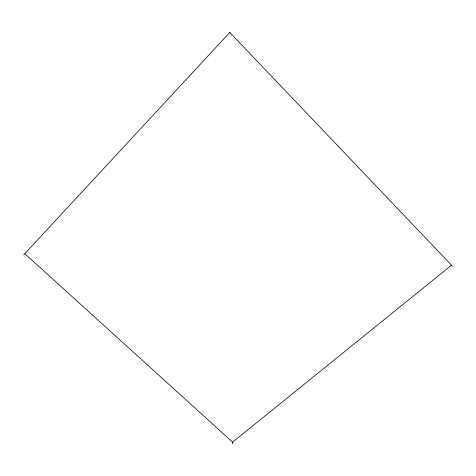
<?xml version="1.0" encoding="UTF-8"?>
<svg xmlns="http://www.w3.org/2000/svg" width="476" height="476" viewBox="0 0 476 476"><rect width="100%" height="100%" fill="white"/><g stroke="black" fill="none" stroke-linecap="round" stroke-linejoin="round"><path stroke-width="0.71" d="M232.33 443.763L232.603 442.144L451.504 265.191L229.605 32.237M23.8 254.785L229.95 32.267M24.984 253.857L232.603 442.144M451.504 265.191L452.2 266.233"/></g></svg>
